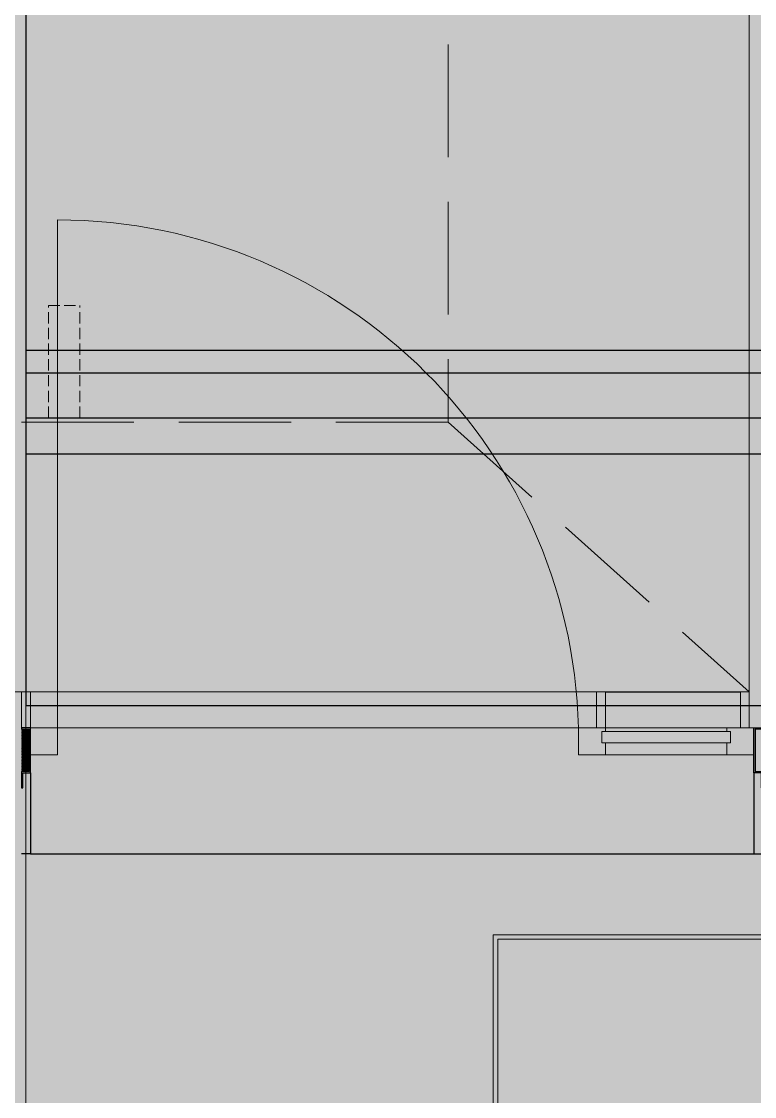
# Model space of a CAD drawing. Header units: inches. Extents: x 143994 to 247866, y 243815 to 272761.
# Drawn here: x 165226 to 166857, y 257416 to 259808 of the extents above; entities that cross this region are included whole.
import ezdxf

# ---------------------------------------------------------------- set-up
doc = ezdxf.new("R2010")
doc.units = ezdxf.units.IN
doc.header["$LTSCALE"] = 1000
doc.header["$MEASUREMENT"] = 0
doc.linetypes.add('DASH', pattern=[0.35, 0.25, -0.1])
doc.layers.get('DEFPOINTS').update_dxf_attribs({"color": 62})
for name, color, linetype in [('0-建筑1F', 127, 'Continuous'), ('0-建筑2F', 127, 'Continuous'), ('A-S-face(建筑粉刷线)', 136, 'Continuous'), ('A-STATR', 5, 'Continuous'), ('A-Wall-Patn', 255, 'Continuous'), ('PUB_HATCH', 8, 'Continuous'), ('栏杆', 6, 'Continuous')]:
    doc.layers.add(name, color=color, linetype=linetype)
for name, color, linetype, lineweight in [('A-Flr-Misc', 252, 'Continuous', 9), ('A-M-Metal-sill', 53, 'Continuous', 9), ('A-M-Stone', 11, 'Continuous', 15), ('MQ-HZ幕墙绘制', 6, 'Continuous', 13), ('散水线', 8, 'Continuous', 15)]:
    doc.layers.add(name, color=color, linetype=linetype, lineweight=lineweight)

# ---------------------------------------------------------------- blocks, each defined once
blk = doc.blocks.new('144')
at = {"layer": 'MQ-HZ幕墙绘制'}
h = blk.add_hatch(dxfattribs=at)
h.set_pattern_fill('HEX', color=127, angle=-360, style=0)
h.set_pattern_definition([(360, (-93.9555, 920.9595), (4e-16, 1.649778), [0.9525, -1.905]), (120, (-93.9555, 920.9595), (-1.4287496586, -0.824889), [0.9525, -1.905]), (60, (-93.003, 920.9595), (-1.4287496586, 0.824889), [0.9525, -1.905])])
h.paths.add_polyline_path([(646186.9, -381953.3), (646186.9, -382047.3), (646203.9, -382047.3), (646203.9, -381953.3)])
at = {"layer": 'A-M-Stone', "color": 127}
for p, q in [((647806.9, -381870.3), (647806.9, -378230.3)), ((646186.9, -381870.3), (646166.9, -381870.3))]:
    blk.add_line(p, q, dxfattribs=at)
at = {"layer": 'A-S-face(建筑粉刷线)', "color": 127}
for points in [[(646206.9, -382050.3), (646206.9, -382230.3), (646186.9, -382230.3)], [(647816.9, -382050.3), (647816.9, -382230.3), (647836.9, -382230.3)]]:
    blk.add_lwpolyline(points, dxfattribs=at)
at = {"layer": 'MQ-HZ幕墙绘制', "color": 127}
for p, q in [((646266.9, -381980.3), (646266.9, -380820.3)), ((646206.9, -381870.3), (646186.9, -381870.3)), ((646186.9, -381870.3), (646186.9, -381950.3)), ((646206.9, -381950.3), (646206.9, -381870.3)), ((647486.9, -381870.3), (647466.9, -381870.3)), ((647466.9, -381870.3), (647466.9, -381950.3)), ((647486.9, -381950.3), (647486.9, -381870.3)), ((647806.9, -381870.3), (647786.9, -381870.3)), ((647786.9, -381870.3), (647786.9, -381950.3)), ((647806.9, -381950.3), (647806.9, -381870.3)), ((646186.9, -381950.3), (646206.9, -381950.3)), ((646266.9, -381950.3), (646206.9, -381950.3)), ((646206.9, -381950.3), (646206.9, -382010.3)), ((646266.9, -381950.3), (647456.9, -381950.3)), ((646266.9, -382010.3), (646266.9, -381950.3)), ((647426.9, -382010.3), (647426.9, -381950.3)), ((647426.9, -381950.3), (647486.9, -381950.3)), ((647466.9, -381950.3), (647486.9, -381950.3)), ((647486.9, -381958.3), (647478.9, -381958.3)), ((647478.9, -381958.3), (647478.9, -381983.3)), ((647756.9, -381950.3), (647486.9, -381950.3)), ((647486.9, -381950.3), (647486.9, -381958.3)), ((647756.9, -381958.3), (647486.9, -381958.3)), ((647816.9, -381950.3), (647756.9, -381950.3)), ((647756.9, -381950.3), (647756.9, -381958.3)), ((647756.9, -381958.3), (647764.9, -381958.3)), ((647764.9, -381958.3), (647764.9, -381983.3)), ((647786.9, -381950.3), (647806.9, -381950.3)), ((647816.9, -382010.3), (647816.9, -381950.3)), ((647478.9, -381983.3), (647486.9, -381983.3)), ((647756.9, -381983.3), (647486.9, -381983.3)), ((647486.9, -381983.3), (647486.9, -382010.3)), ((647764.9, -381983.3), (647756.9, -381983.3)), ((647756.9, -381983.3), (647756.9, -382010.3)), ((646206.9, -382010.3), (646266.9, -382010.3)), ((647486.9, -382010.3), (647426.9, -382010.3)), ((647756.9, -382010.3), (647486.9, -382010.3)), ((647756.9, -382010.3), (647816.9, -382010.3))]:
    blk.add_line(p, q, dxfattribs=at)
blk.add_lwpolyline([(646206.9, -381870.3), (647466.9, -381870.3)], dxfattribs=at)
at = {"layer": 'MQ-HZ幕墙绘制', "color": 127, "lineweight": -3}
for points in [[(646206.9, -382050.3), (646206.9, -381950.3), (646189.9, -381950.3), (646189.9, -381950.3), (646186.9, -381950.3), (646186.9, -381953.3), (646203.9, -381953.3), (646203.9, -382047.3), (646186.9, -382047.3), (646186.9, -382083.3), (646189.9, -382083.3), (646189.9, -382050.3), (646206.9, -382050.3)], [(647816.9, -382050.3), (647816.9, -381950.3), (647833.9, -381950.3), (647833.9, -381950.3), (647836.9, -381950.3), (647836.9, -381953.3), (647819.9, -381953.3), (647819.9, -382047.3), (647836.9, -382047.3), (647836.9, -382083.3), (647833.9, -382083.3), (647833.9, -382050.3), (647816.9, -382050.3)]]:
    blk.add_lwpolyline(points, dxfattribs=at)
at = {"layer": 'MQ-HZ幕墙绘制', "color": 127}
blk.add_arc((646266.9, -381980.3), 1160, 0, 90, dxfattribs=at)
at = {"layer": 'PUB_HATCH', "color": 127}
for p, q in [((647486.9, -381870.3), (647786.9, -381870.3)), ((646206.9, -382230.3), (647816.9, -382230.3))]:
    blk.add_line(p, q, dxfattribs=at)
at = {"layer": '散水线', "color": 127, "linetype": 'DASH'}
for p, q in [((647136.9, -377630.3), (647136.9, -381270.3)), ((647136.9, -381270.3), (646166.9, -381270.3)), ((647136.9, -381270.3), (647806.9, -381870.3))]:
    blk.add_line(p, q, dxfattribs=at)
blk = doc.blocks.new('1442323')
at = {"layer": 'A-Flr-Misc', "color": 127, "linetype": 'DASH', "ltscale": 0.1}
for p, q in [((688266.9, -381319.3), (688266.9, -381069.3)), ((688266.9, -381069.3), (688336.9, -381069.3)), ((688336.9, -381319.3), (688336.9, -381069.3))]:
    blk.add_line(p, q, dxfattribs=at)
at = {"layer": 'A-M-Metal-sill', "color": 127}
for p, q in [((689856.9, -382469.3), (689256.9, -382469.3)), ((689256.9, -382469.3), (689256.9, -383909.3)), ((689266.9, -383899.3), (689266.9, -382479.3)), ((689266.9, -382479.3), (689856.9, -382479.3))]:
    blk.add_line(p, q, dxfattribs=at)
at = {"layer": 'A-M-Stone', "color": 127}
blk.add_line((688216.9, -383909.3), (688216.9, -376119.3), dxfattribs=at)
at = {"layer": 'A-STATR', "color": 127}
for p, q in [((688216.9, -381319.3), (689856.9, -381319.3)), ((688216.9, -381399.3), (689856.9, -381399.3))]:
    blk.add_line(p, q, dxfattribs=at)
at = {"layer": '栏杆', "color": 127}
for p, q in [((688216.9, -381169.3), (689856.9, -381169.3)), ((688216.9, -381219.3), (689856.9, -381219.3))]:
    blk.add_line(p, q, dxfattribs=at)

msp = doc.modelspace()

# ---------------------------------------------------------------- hatches: boundary and pattern name
at = {"layer": 'DEFPOINTS'}
h = msp.add_hatch(dxfattribs=at)
h.set_pattern_fill('ANSI31', color=250)
h.set_pattern_definition([(45, (-65482.5842, -4e-05), (-1.122532015, 1.122532015), [])])
h.paths.add_polyline_path([(182383.45, 243814.78), (157803.44, 243814.78), (157803.44, 270814.78), (182383.45, 270814.78)])

# ---------------------------------------------------------------- linework, layer by layer
at = {"layer": 'A-Wall-Patn', "color": 11}
msp.add_lwpolyline([(150345.62, 253131.1), (150345.62, 260486.1), (152475.62, 260486.1), (152475.62, 264126.1), (156915.62, 264126.1), (156915.62, 264396.1), (157915.62, 264396.1), (157915.62, 260436.1), (159725.62, 260436.1), (159725.62, 264126.1), (165235.62, 264126.1), (165235.62, 258286.1), (166875.62, 258286.1), (166875.62, 261926.1), (172000.62, 261926.1), (172000.62, 262196.1), (173000.62, 262196.1), (173000.62, 261926.1), (177435.62, 261926.1), (177435.62, 258286.1), (179565.62, 258286.1), (179565.62, 250931.1)], dxfattribs=at)

# ---------------------------------------------------------------- block references
at = {"layer": '0-建筑1F'}
msp.add_blockref('144', (-480961.31, 640186.38), dxfattribs=at)
at = {"layer": '0-建筑2F'}
msp.add_blockref('1442323', (-522981.31, 640245.41), dxfattribs=at)

doc.saveas('drawing.dxf')
